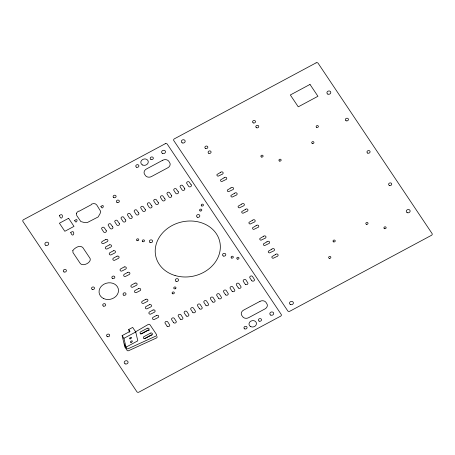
<?xml version="1.0" encoding="UTF-8"?>
<svg xmlns="http://www.w3.org/2000/svg" width="455" height="455" viewBox="0 0 455 455"><rect width="100%" height="100%" fill="white"/><g stroke="black" fill="none" stroke-linecap="round" stroke-linejoin="round"><path stroke-width="0.68" d="M124.505 343.872L124.499 345.55L122.128 335.619L129.999 331.399L128.737 329.511L132.672 327.401L135.738 331.985L137.814 340.835L126.007 347.165L124.266 344.566L126.638 348.428A1.319 1.115 -13.2 0 0 128.088 348.763L155.735 336.143A1.319 1.115 -13.2 0 0 156.565 334.579L150.076 324.876A1.319 1.115 -13.2 0 0 148.239 324.449L135.22 332.048M126.007 347.165L123.931 338.315L135.738 331.985M144.383 338.611L150.941 335.096A1.319 1.115 -13.2 0 1 152.004 334.954M122.128 335.619L123.931 338.315M128.737 329.511L129.374 332.235M157.026 336.546A1.319 1.115 -13.2 0 1 156.201 338.111L128.549 350.731A1.319 1.115 -13.2 0 1 127.099 350.396L124.932 347.159A1.319 1.115 -13.2 0 1 124.966 345.84M149.223 330.313A1.319 1.115 -13.2 0 0 147.699 330.245L141.135 333.765A1.319 1.115 -13.2 0 0 140.726 334.095M76.423 213.679L76.804 215.67L80.836 221.568L83.999 222.415L87.406 222.501L98.121 216.972L100.043 213.702L100.726 211.433L96.75 204.977L95.47 203.903L93.673 203.544L91.535 204.107L91.432 204.625L78.971 211.308L78.408 211.131L76.85 212.565L76.423 213.679M59.366 215.482C61.954 222.961 64.684 211.666 59.366 215.482M70.73 232.454C73.312 239.939 76.042 228.643 70.73 232.454M74.665 220.51C76.429 225.373 79.028 216.802 74.665 220.51M100.902 206.445C102.665 211.308 105.264 202.737 100.902 206.445M72.846 250.46L72.982 252.582L80.404 263.667C83.066 266.761 91.745 262.472 90.113 258.463L82.696 247.372C79.722 244.551 74.796 247.901 72.846 250.46M220.482 172.428L217.007 174.487A1.507 1.274 -13.2 0 0 218.201 176.17L221.869 174.384A1.507 1.274 -13.2 0 0 222.961 172.399A1.507 1.274 -13.2 0 0 220.482 172.428M224.087 177.814L220.612 179.879A1.507 1.274 -13.2 0 0 221.807 181.556L225.475 179.776A1.507 1.274 -13.2 0 0 226.573 177.786A1.507 1.274 -13.2 0 0 224.087 177.814M230.867 187.943L227.392 190.008A1.507 1.274 -13.2 0 0 228.586 191.691L232.255 189.906A1.507 1.274 -13.2 0 0 233.352 187.915A1.507 1.274 -13.2 0 0 230.867 187.943M234.473 193.335L230.998 195.394A1.507 1.274 -13.2 0 0 232.192 197.078L235.861 195.292A1.507 1.274 -13.2 0 0 236.958 193.307A1.507 1.274 -13.2 0 0 234.473 193.335M241.685 204.113L238.21 206.172A1.507 1.274 -13.2 0 0 239.404 207.855L243.078 206.069A1.507 1.274 -13.2 0 0 244.17 204.085A1.507 1.274 -13.2 0 0 241.685 204.113M245.29 209.499L241.815 211.564A1.507 1.274 -13.2 0 0 243.01 213.247L246.684 211.461A1.507 1.274 -13.2 0 0 247.776 209.471A1.507 1.274 -13.2 0 0 245.29 209.499M252.502 220.277L249.027 222.341A1.507 1.274 -13.2 0 0 250.222 224.019L253.896 222.239A1.507 1.274 -13.2 0 0 254.988 220.248A1.507 1.274 -13.2 0 0 252.502 220.277M256.108 225.669L252.633 227.727A1.507 1.274 -13.2 0 0 253.827 229.411L257.502 227.625A1.507 1.274 -13.2 0 0 258.594 225.64A1.507 1.274 -13.2 0 0 256.108 225.669M263.32 236.446L259.851 238.505A1.507 1.274 -13.2 0 0 261.045 240.189L264.713 238.403A1.507 1.274 -13.2 0 0 265.805 236.418A1.507 1.274 -13.2 0 0 263.32 236.446M266.926 241.832L263.456 243.897A1.507 1.274 -13.2 0 0 264.651 245.575L268.319 243.795A1.507 1.274 -13.2 0 0 269.411 241.804A1.507 1.274 -13.2 0 0 266.926 241.832M271.834 249.164L268.359 251.223A1.507 1.274 -13.2 0 0 269.553 252.906L273.222 251.12A1.507 1.274 -13.2 0 0 274.32 249.135A1.507 1.274 -13.2 0 0 271.834 249.164M275.44 254.55L271.965 256.614A1.507 1.274 -13.2 0 0 273.159 258.292L276.828 256.512A1.507 1.274 -13.2 0 0 277.925 254.521A1.507 1.274 -13.2 0 0 275.44 254.55M105.839 239.478L102.221 241.423A1.507 1.274 -13.2 0 0 103.336 243.641L106.993 241.77A1.507 1.274 -13.2 0 0 107.795 240.035A1.507 1.274 -13.2 0 0 105.839 239.478M109.445 244.864L105.827 246.815A1.507 1.274 -13.2 0 0 106.942 249.027L110.599 247.156A1.507 1.274 -13.2 0 0 111.401 245.427A1.507 1.274 -13.2 0 0 109.445 244.864M113.409 250.79L109.791 252.741A1.507 1.274 -13.2 0 0 110.906 254.954L114.563 253.082A1.507 1.274 -13.2 0 0 115.371 251.353A1.507 1.274 -13.2 0 0 113.409 250.79M117.015 256.182L113.397 258.127A1.507 1.274 -13.2 0 0 114.512 260.345L118.169 258.474A1.507 1.274 -13.2 0 0 118.977 256.739A1.507 1.274 -13.2 0 0 117.015 256.182M124.226 266.96L120.609 268.905A1.507 1.274 -13.2 0 0 121.73 271.123L125.387 269.252A1.507 1.274 -13.2 0 0 126.189 267.517A1.507 1.274 -13.2 0 0 124.226 266.96M127.838 272.346L124.215 274.297A1.507 1.274 -13.2 0 0 125.335 276.509L128.993 274.638A1.507 1.274 -13.2 0 0 129.794 272.909A1.507 1.274 -13.2 0 0 127.838 272.346M135.05 283.124L131.432 285.075A1.507 1.274 -13.2 0 0 132.547 287.287L136.204 285.416A1.507 1.274 -13.2 0 0 137.006 283.687A1.507 1.274 -13.2 0 0 135.05 283.124M138.656 288.515L135.038 290.461A1.507 1.274 -13.2 0 0 136.153 292.679L139.81 290.808A1.507 1.274 -13.2 0 0 140.612 289.073A1.507 1.274 -13.2 0 0 138.656 288.515M145.867 299.288L142.25 301.238A1.507 1.274 -13.2 0 0 143.365 303.451L147.022 301.585A1.507 1.274 -13.2 0 0 147.824 299.851A1.507 1.274 -13.2 0 0 145.867 299.288M149.473 304.679L145.856 306.63A1.507 1.274 -13.2 0 0 146.971 308.843L150.628 306.971A1.507 1.274 -13.2 0 0 151.43 305.242A1.507 1.274 -13.2 0 0 149.473 304.679M153.045 310.014L149.428 311.965A1.507 1.274 -13.2 0 0 150.542 314.177L154.2 312.306A1.507 1.274 -13.2 0 0 155.001 310.577A1.507 1.274 -13.2 0 0 153.045 310.014M156.651 315.4L153.034 317.351A1.507 1.274 -13.2 0 0 154.148 319.564L157.805 317.698A1.507 1.274 -13.2 0 0 158.607 315.963A1.507 1.274 -13.2 0 0 156.651 315.4M165.21 143.74L23.523 219.691A1.507 1.274 -13.2 0 0 22.938 221.471L136.892 391.755A1.507 1.274 -13.2 0 0 138.929 392.13L280.61 316.179A1.507 1.274 -13.2 0 0 281.201 314.399L167.241 144.116A1.507 1.274 -13.2 0 0 165.21 143.74M316.071 62.87L174.39 138.821A1.507 1.274 -13.2 0 0 173.799 140.601L287.759 310.884A1.507 1.274 -13.2 0 0 289.789 311.26L431.476 235.309A1.507 1.274 -13.2 0 0 432.062 233.529L318.108 63.245A1.507 1.274 -13.2 0 0 316.071 62.87M162.771 160.228L146.374 169.021A4.527 3.822 -13.2 0 0 144.605 174.362L146.021 176.204A4.527 3.822 -13.2 0 0 151.424 176.568L167.821 167.776A4.527 3.822 -13.2 0 0 170.022 163.339L168.873 161.354A4.527 3.822 -13.2 0 0 162.771 160.228M310.003 84.425L290.324 94.976L298.258 106.834L317.937 96.284L310.003 84.425M68.591 218.298L59.412 223.217L64.82 231.299L74 226.38L68.591 218.298M147.238 328.283L140.675 331.797A1.319 1.115 -13.2 0 0 141.687 333.788L148.722 330.017A1.319 1.115 -13.2 0 0 147.238 328.283M150.48 333.128L143.922 336.649A1.319 1.115 -13.2 0 0 144.929 338.639L151.97 334.869A1.319 1.115 -13.2 0 0 150.48 333.128M259.976 301.352L243.579 310.139A4.527 3.822 -13.2 0 0 241.804 315.486L243.22 317.328A4.527 3.822 -13.2 0 0 248.629 317.687L265.026 308.894A4.527 3.822 -13.2 0 0 267.221 304.458L266.078 302.473A4.527 3.822 -13.2 0 0 259.976 301.352M175.454 288.692L175.186 288.811A1.132 0.955 -13.2 0 1 173.912 288.47L173.793 288.248A1.132 0.955 -13.2 0 1 174.458 287.037A1.132 0.955 -13.2 0 1 175.875 287.418A1.132 0.955 -13.2 0 1 175.454 288.692M191.1 184.747L189.018 181.835A1.507 1.274 -13.2 0 0 186.63 183.183L188.535 186.192A1.507 1.274 -13.2 0 0 190.668 186.669A1.507 1.274 -13.2 0 0 191.1 184.747M184.542 188.262L182.461 185.35A1.507 1.274 -13.2 0 0 180.072 186.698L181.977 189.707A1.507 1.274 -13.2 0 0 184.11 190.184A1.507 1.274 -13.2 0 0 184.542 188.262M178.178 191.674L176.096 188.762A1.507 1.274 -13.2 0 0 173.708 190.11L175.613 193.119A1.507 1.274 -13.2 0 0 177.746 193.597A1.507 1.274 -13.2 0 0 178.178 191.674M171.421 195.297L169.345 192.385A1.507 1.274 -13.2 0 0 166.951 193.733L168.856 196.742A1.507 1.274 -13.2 0 0 170.989 197.22A1.507 1.274 -13.2 0 0 171.421 195.297M164.864 198.812L162.782 195.9A1.507 1.274 -13.2 0 0 160.393 197.248L162.298 200.257A1.507 1.274 -13.2 0 0 164.431 200.735A1.507 1.274 -13.2 0 0 164.864 198.812M158.175 202.401L156.093 199.483A1.507 1.274 -13.2 0 0 153.705 200.831L155.61 203.846A1.507 1.274 -13.2 0 0 157.743 204.318A1.507 1.274 -13.2 0 0 158.175 202.401M151.748 205.842L149.667 202.93A1.507 1.274 -13.2 0 0 147.272 204.278L149.177 207.292A1.507 1.274 -13.2 0 0 151.316 207.764A1.507 1.274 -13.2 0 0 151.748 205.842M145.185 209.363L143.103 206.451A1.507 1.274 -13.2 0 0 140.714 207.793L142.62 210.807A1.507 1.274 -13.2 0 0 144.753 211.285A1.507 1.274 -13.2 0 0 145.185 209.363M138.627 212.877L136.546 209.965A1.507 1.274 -13.2 0 0 134.157 211.313L136.062 214.322A1.507 1.274 -13.2 0 0 138.195 214.8A1.507 1.274 -13.2 0 0 138.627 212.877M131.939 216.461L129.857 213.549A1.507 1.274 -13.2 0 0 127.463 214.896L129.368 217.911A1.507 1.274 -13.2 0 0 131.506 218.383A1.507 1.274 -13.2 0 0 131.939 216.461M125.506 219.907L123.43 216.995A1.507 1.274 -13.2 0 0 121.036 218.343L122.941 221.357A1.507 1.274 -13.2 0 0 125.074 221.83A1.507 1.274 -13.2 0 0 125.506 219.907M119.21 223.286L117.128 220.374A1.507 1.274 -13.2 0 0 114.74 221.721L116.645 224.73A1.507 1.274 -13.2 0 0 118.778 225.208A1.507 1.274 -13.2 0 0 119.21 223.286M112.652 226.8L110.571 223.888A1.507 1.274 -13.2 0 0 108.182 225.236L110.087 228.245A1.507 1.274 -13.2 0 0 112.22 228.723A1.507 1.274 -13.2 0 0 112.652 226.8M106.095 230.315L104.013 227.403A1.507 1.274 -13.2 0 0 101.619 228.751L103.524 231.766A1.507 1.274 -13.2 0 0 105.662 232.238A1.507 1.274 -13.2 0 0 106.095 230.315M251.843 280.775L249.84 277.8A1.507 1.274 -13.2 0 1 250.648 276.071A1.507 1.274 -13.2 0 1 252.605 276.634L254.51 279.643A1.507 1.274 -13.2 0 1 251.843 280.775M245.285 284.29L243.283 281.315A1.507 1.274 -13.2 0 1 244.085 279.586A1.507 1.274 -13.2 0 1 246.047 280.149L247.952 283.158A1.507 1.274 -13.2 0 1 245.285 284.29M238.397 287.981L236.395 285.012A1.507 1.274 -13.2 0 1 237.197 283.277A1.507 1.274 -13.2 0 1 239.159 283.84L241.065 286.849A1.507 1.274 -13.2 0 1 238.397 287.981M232.164 291.319L230.162 288.351A1.507 1.274 -13.2 0 1 230.969 286.622A1.507 1.274 -13.2 0 1 232.926 287.179L234.831 290.193A1.507 1.274 -13.2 0 1 232.164 291.319M225.606 294.84L223.604 291.865A1.507 1.274 -13.2 0 1 224.406 290.136A1.507 1.274 -13.2 0 1 226.368 290.7L228.274 293.708A1.507 1.274 -13.2 0 1 225.606 294.84M218.781 298.497L216.785 295.522A1.507 1.274 -13.2 0 1 217.587 293.793A1.507 1.274 -13.2 0 1 219.543 294.357L221.454 297.365A1.507 1.274 -13.2 0 1 218.781 298.497M212.485 301.87L210.489 298.901A1.507 1.274 -13.2 0 1 211.291 297.166A1.507 1.274 -13.2 0 1 213.247 297.729L215.152 300.744A1.507 1.274 -13.2 0 1 212.485 301.87M205.927 305.385L203.925 302.416A1.507 1.274 -13.2 0 1 204.733 300.687A1.507 1.274 -13.2 0 1 206.689 301.244L208.595 304.259A1.507 1.274 -13.2 0 1 205.927 305.385M199.563 308.797L197.567 305.828A1.507 1.274 -13.2 0 1 198.369 304.094A1.507 1.274 -13.2 0 1 200.325 304.657L202.23 307.665A1.507 1.274 -13.2 0 1 199.563 308.797M192.806 312.42L190.81 309.446A1.507 1.274 -13.2 0 1 191.612 307.716A1.507 1.274 -13.2 0 1 193.568 308.28L195.474 311.288A1.507 1.274 -13.2 0 1 192.806 312.42M186.249 315.935L184.247 312.966A1.507 1.274 -13.2 0 1 185.054 311.231A1.507 1.274 -13.2 0 1 187.011 311.794L188.916 314.803A1.507 1.274 -13.2 0 1 186.249 315.935M180.282 319.137L178.28 316.162A1.507 1.274 -13.2 0 1 179.082 314.433A1.507 1.274 -13.2 0 1 181.044 314.997L182.95 318.005A1.507 1.274 -13.2 0 1 180.282 319.137M173.656 322.686L171.654 319.717A1.507 1.274 -13.2 0 1 172.456 317.982A1.507 1.274 -13.2 0 1 174.419 318.546L176.324 321.554A1.507 1.274 -13.2 0 1 173.656 322.686M167.093 326.201L165.097 323.232A1.507 1.274 -13.2 0 1 165.899 321.497A1.507 1.274 -13.2 0 1 167.855 322.06L169.766 325.075A1.507 1.274 -13.2 0 1 167.093 326.201M131.08 342.393A1.132 0.58 -33.8 0 0 132.32 341.057A1.132 0.58 -33.8 0 0 130.665 341.472A1.132 0.58 -33.8 0 0 131.08 342.393M130.249 338.856A1.132 0.58 -33.8 0 0 131.489 337.513A1.132 0.58 -33.8 0 0 129.834 337.934A1.132 0.58 -33.8 0 0 130.249 338.856M333.543 241.861A1.132 0.955 -13.2 0 0 335.25 240.945A1.132 0.955 -13.2 0 0 333.583 240.189A1.132 0.955 -13.2 0 0 333.543 241.861M279.45 161.03A1.132 0.955 -13.2 0 0 281.156 160.114A1.132 0.955 -13.2 0 0 279.489 159.358A1.132 0.955 -13.2 0 0 279.45 161.03M312.249 143.45A1.132 0.955 -13.2 0 0 313.95 142.534A1.132 0.955 -13.2 0 0 312.289 141.778A1.132 0.955 -13.2 0 0 312.249 143.45M366.343 224.281A1.132 0.955 -13.2 0 0 368.044 223.365A1.132 0.955 -13.2 0 0 366.383 222.609A1.132 0.955 -13.2 0 0 366.343 224.281M407.185 212.667A1.962 1.655 -13.2 0 0 410.143 211.086A1.962 1.655 -13.2 0 0 407.259 209.778A1.962 1.655 -13.2 0 0 407.185 212.667M389.349 185.441A1.581 1.337 -13.2 0 0 391.738 184.161A1.581 1.337 -13.2 0 0 389.406 183.103A1.581 1.337 -13.2 0 0 389.349 185.441M367.714 153.107A1.581 1.337 -13.2 0 0 370.097 151.828A1.581 1.337 -13.2 0 0 367.771 150.77A1.581 1.337 -13.2 0 0 367.714 153.107M346.073 120.774A1.581 1.337 -13.2 0 0 348.462 119.494A1.581 1.337 -13.2 0 0 346.13 118.436A1.581 1.337 -13.2 0 0 346.073 120.774M327.85 94.117A1.962 1.655 -13.2 0 0 330.802 92.536A1.962 1.655 -13.2 0 0 327.918 91.222A1.962 1.655 -13.2 0 0 327.85 94.117M290.426 304.549A1.962 1.655 -13.2 0 0 293.378 302.967A1.962 1.655 -13.2 0 0 290.495 301.654A1.962 1.655 -13.2 0 0 290.426 304.549M182.239 142.887A1.962 1.655 -13.2 0 0 185.191 141.306A1.962 1.655 -13.2 0 0 182.307 139.992A1.962 1.655 -13.2 0 0 182.239 142.887M316.652 127.366A1.132 0.955 -13.2 0 0 318.381 126.496A1.132 0.955 -13.2 0 0 316.754 125.694A1.132 0.955 -13.2 0 0 316.652 127.366M253.259 122.901A1.507 1.274 -13.2 0 0 255.534 121.678A1.507 1.274 -13.2 0 0 253.316 120.672A1.507 1.274 -13.2 0 0 253.259 122.901M208.817 153.312A1.507 1.274 -13.2 0 0 211.092 152.095A1.507 1.274 -13.2 0 0 208.873 151.088A1.507 1.274 -13.2 0 0 208.817 153.312M256.506 127.747A1.507 1.274 -13.2 0 0 258.776 126.53A1.507 1.274 -13.2 0 0 256.557 125.523A1.507 1.274 -13.2 0 0 256.506 127.747M205.575 148.461A1.507 1.274 -13.2 0 0 207.844 147.244A1.507 1.274 -13.2 0 0 205.626 146.237A1.507 1.274 -13.2 0 0 205.575 148.461M261.403 157.009A1.132 0.955 -13.2 0 0 263.109 156.099A1.132 0.955 -13.2 0 0 261.443 155.343A1.132 0.955 -13.2 0 0 261.403 157.009M384.441 228.637A1.132 0.955 -13.2 0 0 386.147 227.722A1.132 0.955 -13.2 0 0 384.481 226.965A1.132 0.955 -13.2 0 0 384.441 228.637M329.284 258.315A1.132 0.955 -13.2 0 0 330.865 257.24A1.132 0.955 -13.2 0 0 329.096 256.665A1.132 0.955 -13.2 0 0 329.284 258.315M172.633 293.754A1.132 0.955 -13.2 0 0 174.339 292.844A1.132 0.955 -13.2 0 0 172.673 292.087A1.132 0.955 -13.2 0 0 172.633 293.754M103.421 306.096A1.507 1.274 -13.2 0 0 105.697 304.878A1.507 1.274 -13.2 0 0 103.478 303.866A1.507 1.274 -13.2 0 0 103.421 306.096M92.246 289.391A1.507 1.274 -13.2 0 0 94.515 288.169A1.507 1.274 -13.2 0 0 92.297 287.162A1.507 1.274 -13.2 0 0 92.246 289.391M112.578 278.488A1.507 1.274 -13.2 0 0 114.848 277.271A1.507 1.274 -13.2 0 0 112.63 276.265A1.507 1.274 -13.2 0 0 112.578 278.488M123.754 295.193A1.507 1.274 -13.2 0 0 126.029 293.976A1.507 1.274 -13.2 0 0 123.811 292.969A1.507 1.274 -13.2 0 0 123.754 295.193M103.734 298.605A9.805 8.281 -13.2 0 0 118.505 290.688A9.805 8.281 -13.2 0 0 104.087 284.136A9.805 8.281 -13.2 0 0 103.734 298.605M259.134 321.139A1.581 1.337 -13.2 0 0 261.523 319.859A1.581 1.337 -13.2 0 0 259.191 318.801A1.581 1.337 -13.2 0 0 259.134 321.139M244.705 328.874A1.581 1.337 -13.2 0 0 247.088 327.594A1.581 1.337 -13.2 0 0 244.762 326.536A1.581 1.337 -13.2 0 0 244.705 328.874M136.517 167.213A1.581 1.337 -13.2 0 0 138.9 165.933A1.581 1.337 -13.2 0 0 136.574 164.875A1.581 1.337 -13.2 0 0 136.517 167.213M150.946 159.477A1.581 1.337 -13.2 0 0 153.329 158.198A1.581 1.337 -13.2 0 0 151.003 157.14A1.581 1.337 -13.2 0 0 150.946 159.477M125.136 363.869A1.962 1.655 -13.2 0 0 128.088 362.282A1.962 1.655 -13.2 0 0 125.205 360.974A1.962 1.655 -13.2 0 0 125.136 363.869M107.295 336.637A1.581 1.337 -13.2 0 0 109.683 335.358A1.581 1.337 -13.2 0 0 107.352 334.3A1.581 1.337 -13.2 0 0 107.295 336.637M64.024 271.971A1.581 1.337 -13.2 0 0 66.407 270.691A1.581 1.337 -13.2 0 0 64.081 269.633A1.581 1.337 -13.2 0 0 64.024 271.971M45.796 245.313A1.962 1.655 -13.2 0 0 48.748 243.732A1.962 1.655 -13.2 0 0 45.864 242.424A1.962 1.655 -13.2 0 0 45.796 245.313M270.748 315.099A1.962 1.655 -13.2 0 0 273.7 313.512A1.962 1.655 -13.2 0 0 270.816 312.204A1.962 1.655 -13.2 0 0 270.748 315.099M162.56 153.437A1.962 1.655 -13.2 0 0 165.512 151.851A1.962 1.655 -13.2 0 0 162.628 150.542A1.962 1.655 -13.2 0 0 162.56 153.437M250.796 326.673A3.771 3.185 -13.2 0 0 256.478 323.624A3.771 3.185 -13.2 0 0 250.932 321.111A3.771 3.185 -13.2 0 0 250.796 326.673M231.618 258.036A1.132 0.955 -13.2 0 0 233.318 257.126A1.132 0.955 -13.2 0 0 231.658 256.37A1.132 0.955 -13.2 0 0 231.618 258.036M237.311 259.088A1.132 0.955 -13.2 0 0 239.011 258.173A1.132 0.955 -13.2 0 0 237.351 257.416A1.132 0.955 -13.2 0 0 237.311 259.088M200.098 210.938A1.132 0.955 -13.2 0 0 201.804 210.028A1.132 0.955 -13.2 0 0 200.137 209.272A1.132 0.955 -13.2 0 0 200.098 210.938M117.077 202.492A1.507 1.274 -13.2 0 0 119.346 201.275A1.507 1.274 -13.2 0 0 117.128 200.268A1.507 1.274 -13.2 0 0 117.077 202.492M201.753 205.956A1.132 0.955 -13.2 0 0 203.453 205.04A1.132 0.955 -13.2 0 0 201.792 204.284A1.132 0.955 -13.2 0 0 201.753 205.956M113.83 197.641A1.507 1.274 -13.2 0 0 116.099 196.423A1.507 1.274 -13.2 0 0 113.881 195.417A1.507 1.274 -13.2 0 0 113.83 197.641M137.074 240.621A1.132 0.955 -13.2 0 0 138.781 239.711A1.132 0.955 -13.2 0 0 137.114 238.955A1.132 0.955 -13.2 0 0 137.074 240.621M142.768 241.673A1.132 0.955 -13.2 0 0 144.474 240.758A1.132 0.955 -13.2 0 0 142.807 240.001A1.132 0.955 -13.2 0 0 142.768 241.673M142.608 165.011A3.771 3.185 -13.2 0 0 148.285 161.963A3.771 3.185 -13.2 0 0 142.739 159.443A3.771 3.185 -13.2 0 0 142.608 165.011M175.061 275.525A32.817 27.709 -13.2 0 0 220.101 243.482A32.817 27.709 -13.2 0 0 168.157 227.978A32.817 27.709 -13.2 0 0 175.061 275.525M176.074 281.332A1.661 1.405 -13.2 0 0 178.576 279.99A1.661 1.405 -13.2 0 0 176.136 278.881A1.661 1.405 -13.2 0 0 176.074 281.332M150.11 242.532A1.661 1.405 -13.2 0 0 152.613 241.19A1.661 1.405 -13.2 0 0 150.173 240.081A1.661 1.405 -13.2 0 0 150.11 242.532M197.339 217.217A1.661 1.405 -13.2 0 0 199.842 215.875A1.661 1.405 -13.2 0 0 197.396 214.766A1.661 1.405 -13.2 0 0 197.339 217.217M223.303 256.017A1.661 1.405 -13.2 0 0 225.805 254.675A1.661 1.405 -13.2 0 0 223.365 253.566A1.661 1.405 -13.2 0 0 223.303 256.017"/></g></svg>
